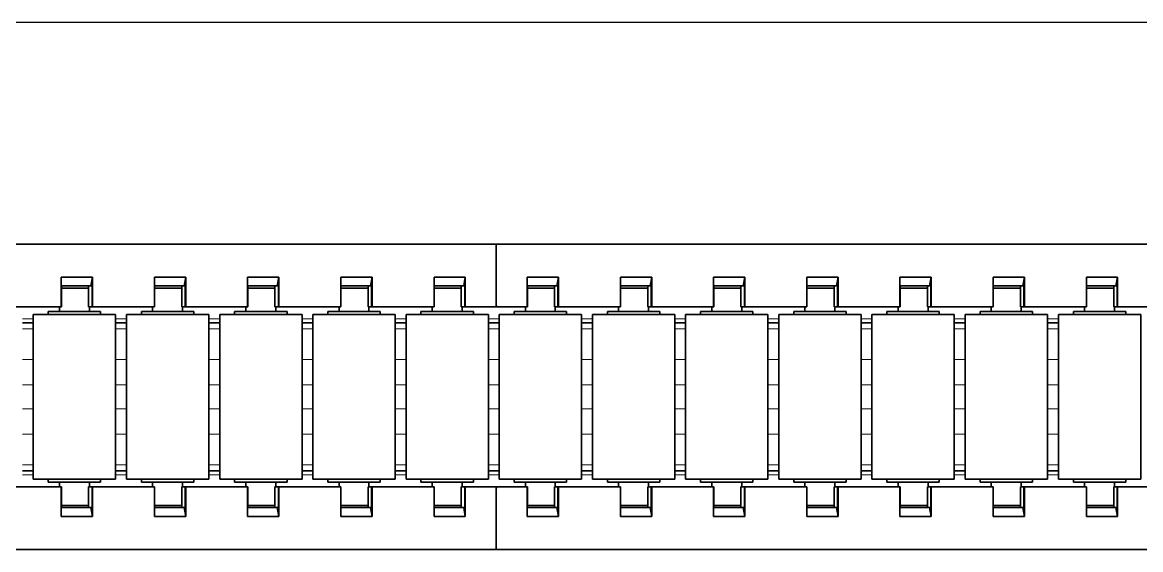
# Model space of a CAD drawing. Header units: inches. Extents: x 185496 to 352137, y 107182 to 179410.
# Drawn here: x 244965.6 to 245115, y 155304.6 to 155375 of the extents above; entities that cross this region are included whole.
import ezdxf

# ---------------------------------------------------------------- set-up
doc = ezdxf.new("R2010")
doc.units = ezdxf.units.IN
doc.header["$MEASUREMENT"] = 0

# ---------------------------------------------------------------- blocks, each defined once
blk = doc.blocks.new('liaojia')
at = {"color": 7, "lineweight": 35, "ltscale": 0.249049}
for p, q in [((799665.87, -279944.32), (799665.87, -280043.94)), ((799706.67, -280043.94), (799706.67, -279944.32)), ((799665.87, -280043.94), (799665.87, -280143.56)), ((799706.67, -280143.56), (799706.67, -280043.94))]:
    blk.add_line(p, q, dxfattribs=at)
at = {"color": 7, "lineweight": 35, "ltscale": 0.020671}
for p, q in [((799674.27, -279952.64), (799674.27, -279960.91)), ((799698.27, -279960.91), (799698.27, -279952.64)), ((799674.27, -279965.09), (799674.27, -279973.36)), ((799698.27, -279973.36), (799698.27, -279965.09)), ((799674.27, -279977.55), (799674.27, -279985.81)), ((799698.27, -279985.81), (799698.27, -279977.55)), ((799674.27, -279990), (799674.27, -279998.27)), ((799698.27, -279998.27), (799698.27, -279990)), ((799674.27, -280002.45), (799674.27, -280010.72)), ((799698.27, -280010.72), (799698.27, -280002.45)), ((799674.27, -280014.9), (799674.27, -280023.17)), ((799698.27, -280023.17), (799698.27, -280014.9)), ((799674.27, -280027.36), (799674.27, -280035.62)), ((799698.27, -280035.62), (799698.27, -280027.36)), ((799674.27, -280052.26), (799674.27, -280060.53)), ((799698.27, -280060.53), (799698.27, -280052.26)), ((799674.27, -280064.71), (799674.27, -280072.98)), ((799698.27, -280072.98), (799698.27, -280064.71)), ((799674.27, -280077.17), (799674.27, -280085.43)), ((799698.27, -280085.43), (799698.27, -280077.17)), ((799674.27, -280089.62), (799674.27, -280097.89)), ((799698.27, -280097.89), (799698.27, -280089.62)), ((799674.27, -280102.07), (799674.27, -280110.34)), ((799698.27, -280110.34), (799698.27, -280102.07))]:
    blk.add_line(p, q, dxfattribs=at)
at = {"color": 7, "lineweight": 35, "ltscale": 0.012551}
for p, q in [((799675.27, -279962.85), (799675.27, -279957.83)), ((799697.27, -279957.83), (799697.27, -279962.85)), ((799675.27, -279987.76), (799675.27, -279982.74)), ((799697.27, -279982.74), (799697.27, -279987.76)), ((799675.27, -280025.12), (799675.27, -280020.1)), ((799697.27, -280020.1), (799697.27, -280025.12)), ((799675.27, -280050.02), (799675.27, -280045)), ((799697.27, -280045), (799697.27, -280050.02)), ((799675.27, -280074.93), (799675.27, -280069.9)), ((799697.27, -280069.9), (799697.27, -280074.93)), ((799675.27, -280099.83), (799675.27, -280094.81)), ((799697.27, -280094.81), (799697.27, -280099.83))]:
    blk.add_line(p, q, dxfattribs=at)
at = {"color": 7, "lineweight": 35, "ltscale": 0.055}
for p, q in [((799675.27, -279957.83), (799697.27, -279957.83)), ((799675.27, -279968.83), (799697.27, -279968.83)), ((799675.27, -279970.29), (799697.27, -279970.29)), ((799675.27, -279981.29), (799697.27, -279981.29)), ((799675.27, -279982.74), (799697.27, -279982.74)), ((799675.27, -279993.74), (799697.27, -279993.74)), ((799675.27, -279995.19), (799697.27, -279995.19)), ((799675.27, -280006.19), (799697.27, -280006.19)), ((799675.27, -280007.64), (799697.27, -280007.64)), ((799675.27, -280018.64), (799697.27, -280018.64)), ((799675.27, -280020.1), (799697.27, -280020.1)), ((799675.27, -280031.1), (799697.27, -280031.1)), ((799675.27, -280032.55), (799697.27, -280032.55)), ((799675.27, -280043.55), (799697.27, -280043.55)), ((799675.27, -280045), (799697.27, -280045)), ((799675.27, -280056), (799697.27, -280056)), ((799675.27, -280057.45), (799697.27, -280057.45)), ((799675.27, -280068.45), (799697.27, -280068.45)), ((799675.27, -280069.9), (799697.27, -280069.9)), ((799675.27, -280080.9), (799697.27, -280080.9)), ((799675.27, -280082.36), (799697.27, -280082.36)), ((799675.27, -280093.36), (799697.27, -280093.36)), ((799675.27, -280094.81), (799697.27, -280094.81)), ((799675.27, -280105.81), (799697.27, -280105.81))]:
    blk.add_line(p, q, dxfattribs=at)
at = {"color": 7, "lineweight": 35, "ltscale": 0.007987}
for p, q in [((799674.87, -279963.03), (799674.87, -279959.83)), ((799697.67, -279963.03), (799697.67, -279959.83)), ((799674.87, -279987.93), (799674.87, -279984.74)), ((799697.67, -279987.93), (799697.67, -279984.74)), ((799674.87, -280000.39), (799674.87, -279997.19)), ((799697.67, -280000.39), (799697.67, -279997.19)), ((799674.87, -280012.84), (799674.87, -280009.64)), ((799697.67, -280012.84), (799697.67, -280009.64)), ((799674.87, -280025.29), (799674.87, -280022.1)), ((799697.67, -280025.29), (799697.67, -280022.1)), ((799674.87, -280037.74), (799674.87, -280034.55)), ((799697.67, -280037.74), (799697.67, -280034.55)), ((799674.87, -280050.19), (799674.87, -280047)), ((799697.67, -280050.19), (799697.67, -280047)), ((799674.87, -280062.65), (799674.87, -280059.45)), ((799697.67, -280062.65), (799697.67, -280059.45)), ((799674.87, -280075.1), (799674.87, -280071.9)), ((799697.67, -280075.1), (799697.67, -280071.9)), ((799674.87, -280087.55), (799674.87, -280084.36)), ((799697.67, -280087.55), (799697.67, -280084.36)), ((799674.87, -280100), (799674.87, -280096.81)), ((799697.67, -280100), (799697.67, -280096.81))]:
    blk.add_line(p, q, dxfattribs=at)
at = {"color": 7, "lineweight": 35, "ltscale": 0.000999832}
for p, q in [((799674.87, -279959.83), (799675.27, -279959.83)), ((799674.87, -279966.83), (799675.27, -279966.83)), ((799674.87, -279972.29), (799675.27, -279972.29)), ((799674.87, -279979.29), (799675.27, -279979.29)), ((799674.87, -279984.74), (799675.27, -279984.74)), ((799674.87, -279991.74), (799675.27, -279991.74)), ((799674.87, -279997.19), (799675.27, -279997.19)), ((799674.87, -280004.19), (799675.27, -280004.19)), ((799674.87, -280009.64), (799675.27, -280009.64)), ((799674.87, -280016.64), (799675.27, -280016.64)), ((799674.87, -280022.1), (799675.27, -280022.1)), ((799674.87, -280029.1), (799675.27, -280029.1)), ((799674.87, -280034.55), (799675.27, -280034.55)), ((799674.87, -280041.55), (799675.27, -280041.55)), ((799674.87, -280047), (799675.27, -280047)), ((799674.87, -280054), (799675.27, -280054)), ((799674.87, -280059.45), (799675.27, -280059.45)), ((799674.87, -280066.45), (799675.27, -280066.45)), ((799674.87, -280071.9), (799675.27, -280071.9)), ((799674.87, -280078.9), (799675.27, -280078.9)), ((799674.87, -280084.36), (799675.27, -280084.36)), ((799674.87, -280091.36), (799675.27, -280091.36)), ((799674.87, -280096.81), (799675.27, -280096.81)), ((799674.87, -280103.81), (799675.27, -280103.81))]:
    blk.add_line(p, q, dxfattribs=at)
at = {"color": 7, "lineweight": 35, "ltscale": 0.001}
for p, q in [((799697.27, -279959.83), (799697.67, -279959.83)), ((799697.27, -279966.83), (799697.67, -279966.83)), ((799697.27, -279972.29), (799697.67, -279972.29)), ((799697.27, -279979.29), (799697.67, -279979.29)), ((799697.27, -279984.74), (799697.67, -279984.74)), ((799697.27, -279991.74), (799697.67, -279991.74)), ((799697.27, -279997.19), (799697.67, -279997.19)), ((799697.27, -280004.19), (799697.67, -280004.19)), ((799697.27, -280009.64), (799697.67, -280009.64)), ((799697.27, -280016.64), (799697.67, -280016.64)), ((799697.27, -280022.1), (799697.67, -280022.1)), ((799697.27, -280029.1), (799697.67, -280029.1)), ((799697.27, -280034.55), (799697.67, -280034.55)), ((799697.27, -280041.55), (799697.67, -280041.55)), ((799697.27, -280047), (799697.67, -280047)), ((799697.27, -280054), (799697.67, -280054)), ((799697.27, -280059.45), (799697.67, -280059.45)), ((799697.27, -280066.45), (799697.67, -280066.45)), ((799697.27, -280071.9), (799697.67, -280071.9)), ((799697.27, -280078.9), (799697.67, -280078.9)), ((799697.27, -280084.36), (799697.67, -280084.36)), ((799697.27, -280091.36), (799697.67, -280091.36)), ((799697.27, -280096.81), (799697.67, -280096.81)), ((799697.27, -280103.81), (799697.67, -280103.81))]:
    blk.add_line(p, q, dxfattribs=at)
at = {"color": 7, "lineweight": 35, "ltscale": 0.002965}
for p, q in [((799670.31, -279960.91), (799671.47, -279961.13)), ((799701.07, -279961.13), (799702.24, -279960.91)), ((799670.31, -279973.36), (799671.47, -279973.58)), ((799701.07, -279973.58), (799702.24, -279973.36)), ((799670.31, -279985.81), (799671.47, -279986.03)), ((799701.07, -279986.03), (799702.24, -279985.81)), ((799670.31, -279998.27), (799671.47, -279998.48)), ((799701.07, -279998.48), (799702.24, -279998.27)), ((799670.31, -280010.72), (799671.47, -280010.94)), ((799701.07, -280010.94), (799702.24, -280010.72)), ((799670.31, -280023.17), (799671.47, -280023.39)), ((799701.07, -280023.39), (799702.24, -280023.17)), ((799670.31, -280035.62), (799671.47, -280035.84)), ((799701.07, -280035.84), (799702.24, -280035.62)), ((799670.31, -280048.08), (799671.47, -280048.29)), ((799701.07, -280048.29), (799702.24, -280048.08)), ((799670.31, -280060.53), (799671.47, -280060.75)), ((799701.07, -280060.75), (799702.24, -280060.53)), ((799670.31, -280072.98), (799671.47, -280073.2)), ((799701.07, -280073.2), (799702.24, -280072.98)), ((799670.31, -280085.43), (799671.47, -280085.65)), ((799701.07, -280085.65), (799702.24, -280085.43)), ((799670.31, -280097.89), (799671.47, -280098.1)), ((799701.07, -280098.1), (799702.24, -280097.89))]:
    blk.add_line(p, q, dxfattribs=at)
at = {"color": 7, "lineweight": 35, "ltscale": 0.009914}
for p, q in [((799670.31, -279960.91), (799674.27, -279960.91)), ((799698.27, -279960.91), (799702.24, -279960.91)), ((799674.27, -279965.09), (799670.31, -279965.09)), ((799702.24, -279965.09), (799698.27, -279965.09)), ((799670.31, -279973.36), (799674.27, -279973.36)), ((799698.27, -279973.36), (799702.24, -279973.36)), ((799674.27, -279977.55), (799670.31, -279977.55)), ((799702.24, -279977.55), (799698.27, -279977.55)), ((799670.31, -279985.81), (799674.27, -279985.81)), ((799698.27, -279985.81), (799702.24, -279985.81)), ((799674.27, -279990), (799670.31, -279990)), ((799702.24, -279990), (799698.27, -279990)), ((799670.31, -279998.27), (799674.27, -279998.27)), ((799698.27, -279998.27), (799702.24, -279998.27)), ((799674.27, -280002.45), (799670.31, -280002.45)), ((799702.24, -280002.45), (799698.27, -280002.45)), ((799670.31, -280010.72), (799674.27, -280010.72)), ((799698.27, -280010.72), (799702.24, -280010.72)), ((799674.27, -280014.9), (799670.31, -280014.9)), ((799702.24, -280014.9), (799698.27, -280014.9)), ((799670.31, -280023.17), (799674.27, -280023.17)), ((799698.27, -280023.17), (799702.24, -280023.17)), ((799674.27, -280027.36), (799670.31, -280027.36)), ((799702.24, -280027.36), (799698.27, -280027.36)), ((799670.31, -280035.62), (799674.27, -280035.62)), ((799698.27, -280035.62), (799702.24, -280035.62)), ((799674.27, -280039.81), (799670.31, -280039.81)), ((799702.24, -280039.81), (799698.27, -280039.81)), ((799670.31, -280048.08), (799674.27, -280048.08)), ((799698.27, -280048.08), (799702.24, -280048.08)), ((799674.27, -280052.26), (799670.31, -280052.26)), ((799702.24, -280052.26), (799698.27, -280052.26)), ((799670.31, -280060.53), (799674.27, -280060.53)), ((799698.27, -280060.53), (799702.24, -280060.53)), ((799674.27, -280064.71), (799670.31, -280064.71)), ((799702.24, -280064.71), (799698.27, -280064.71)), ((799670.31, -280072.98), (799674.27, -280072.98)), ((799698.27, -280072.98), (799702.24, -280072.98)), ((799674.27, -280077.17), (799670.31, -280077.17)), ((799702.24, -280077.17), (799698.27, -280077.17)), ((799670.31, -280085.43), (799674.27, -280085.43)), ((799698.27, -280085.43), (799702.24, -280085.43)), ((799674.27, -280089.62), (799670.31, -280089.62)), ((799702.24, -280089.62), (799698.27, -280089.62)), ((799670.31, -280097.89), (799674.27, -280097.89)), ((799698.27, -280097.89), (799702.24, -280097.89)), ((799674.27, -280102.07), (799670.31, -280102.07)), ((799702.24, -280102.07), (799698.27, -280102.07))]:
    blk.add_line(p, q, dxfattribs=at)
at = {"color": 7, "lineweight": 35, "ltscale": 0.01046}
for p, q in [((799670.31, -279965.09), (799670.31, -279960.91)), ((799702.24, -279960.91), (799702.24, -279965.09)), ((799670.31, -279977.55), (799670.31, -279973.36)), ((799702.24, -279973.36), (799702.24, -279977.55)), ((799670.31, -279990), (799670.31, -279985.81)), ((799702.24, -279985.81), (799702.24, -279990)), ((799670.31, -280002.45), (799670.31, -279998.27)), ((799702.24, -279998.27), (799702.24, -280002.45)), ((799670.31, -280014.9), (799670.31, -280010.72)), ((799702.24, -280010.72), (799702.24, -280014.9)), ((799670.31, -280027.36), (799670.31, -280023.17)), ((799702.24, -280023.17), (799702.24, -280027.36)), ((799670.31, -280039.81), (799670.31, -280035.62)), ((799702.24, -280035.62), (799702.24, -280039.81)), ((799670.31, -280052.26), (799670.31, -280048.08)), ((799702.24, -280048.08), (799702.24, -280052.26)), ((799670.31, -280064.71), (799670.31, -280060.53)), ((799702.24, -280060.53), (799702.24, -280064.71)), ((799670.31, -280077.17), (799670.31, -280072.98)), ((799702.24, -280072.98), (799702.24, -280077.17)), ((799670.31, -280089.62), (799670.31, -280085.43)), ((799702.24, -280085.43), (799702.24, -280089.62)), ((799670.31, -280102.07), (799670.31, -280097.89)), ((799702.24, -280097.89), (799702.24, -280102.07))]:
    blk.add_line(p, q, dxfattribs=at)
at = {"color": 7, "lineweight": 35, "ltscale": 0.007}
for p, q in [((799671.47, -279960.98), (799674.27, -279960.98)), ((799671.47, -279961.44), (799674.27, -279961.44)), ((799698.27, -279960.98), (799701.07, -279960.98)), ((799701.07, -279961.44), (799698.27, -279961.44)), ((799671.47, -279965.08), (799674.27, -279965.08)), ((799701.07, -279965.08), (799698.27, -279965.08)), ((799671.47, -279973.44), (799674.27, -279973.44)), ((799698.27, -279973.44), (799701.07, -279973.44)), ((799671.47, -279973.89), (799674.27, -279973.89)), ((799701.07, -279973.89), (799698.27, -279973.89)), ((799671.47, -279977.53), (799674.27, -279977.53)), ((799701.07, -279977.53), (799698.27, -279977.53)), ((799671.47, -279985.89), (799674.27, -279985.89)), ((799671.47, -279986.34), (799674.27, -279986.34)), ((799698.27, -279985.89), (799701.07, -279985.89)), ((799701.07, -279986.34), (799698.27, -279986.34)), ((799671.47, -279989.98), (799674.27, -279989.98)), ((799701.07, -279989.98), (799698.27, -279989.98)), ((799671.47, -279998.34), (799674.27, -279998.34)), ((799671.47, -279998.8), (799674.27, -279998.8)), ((799698.27, -279998.34), (799701.07, -279998.34)), ((799701.07, -279998.8), (799698.27, -279998.8)), ((799671.47, -280002.43), (799674.27, -280002.43)), ((799701.07, -280002.43), (799698.27, -280002.43)), ((799671.47, -280010.79), (799674.27, -280010.79)), ((799698.27, -280010.79), (799701.07, -280010.79)), ((799671.47, -280011.25), (799674.27, -280011.25)), ((799701.07, -280011.25), (799698.27, -280011.25)), ((799671.47, -280014.89), (799674.27, -280014.89)), ((799701.07, -280014.89), (799698.27, -280014.89)), ((799671.47, -280023.25), (799674.27, -280023.25)), ((799671.47, -280023.7), (799674.27, -280023.7)), ((799698.27, -280023.25), (799701.07, -280023.25)), ((799701.07, -280023.7), (799698.27, -280023.7)), ((799671.47, -280027.34), (799674.27, -280027.34)), ((799701.07, -280027.34), (799698.27, -280027.34)), ((799671.47, -280035.7), (799674.27, -280035.7)), ((799671.47, -280036.15), (799674.27, -280036.15)), ((799698.27, -280035.7), (799701.07, -280035.7)), ((799701.07, -280036.15), (799698.27, -280036.15)), ((799671.47, -280039.79), (799674.27, -280039.79)), ((799698.27, -280039.79), (799701.07, -280039.79)), ((799671.47, -280048.15), (799674.27, -280048.15)), ((799698.27, -280048.15), (799701.07, -280048.15)), ((799674.27, -280048.61), (799671.47, -280048.61)), ((799701.07, -280048.61), (799698.27, -280048.61)), ((799671.47, -280052.24), (799674.27, -280052.24)), ((799701.07, -280052.24), (799698.27, -280052.24)), ((799671.47, -280060.6), (799674.27, -280060.6)), ((799671.47, -280061.06), (799674.27, -280061.06)), ((799698.27, -280060.6), (799701.07, -280060.6)), ((799701.07, -280061.06), (799698.27, -280061.06)), ((799671.47, -280064.7), (799674.27, -280064.7)), ((799701.07, -280064.7), (799698.27, -280064.7)), ((799671.47, -280073.06), (799674.27, -280073.06)), ((799671.47, -280073.51), (799674.27, -280073.51)), ((799698.27, -280073.06), (799701.07, -280073.06)), ((799701.07, -280073.51), (799698.27, -280073.51)), ((799671.47, -280077.15), (799674.27, -280077.15)), ((799701.07, -280077.15), (799698.27, -280077.15)), ((799671.47, -280085.51), (799674.27, -280085.51)), ((799698.27, -280085.51), (799701.07, -280085.51)), ((799671.47, -280085.96), (799674.27, -280085.96)), ((799701.07, -280085.96), (799698.27, -280085.96)), ((799671.47, -280089.6), (799674.27, -280089.6)), ((799701.07, -280089.6), (799698.27, -280089.6)), ((799671.47, -280097.96), (799674.27, -280097.96)), ((799671.47, -280098.42), (799674.27, -280098.42)), ((799698.27, -280097.96), (799701.07, -280097.96)), ((799701.07, -280098.42), (799698.27, -280098.42)), ((799671.47, -280102.05), (799674.27, -280102.05)), ((799701.07, -280102.05), (799698.27, -280102.05))]:
    blk.add_line(p, q, dxfattribs=at)
at = {"color": 7, "lineweight": 35, "ltscale": 0.000893974}
for p, q in [((799671.47, -279961.34), (799671.47, -279960.98)), ((799701.07, -279960.98), (799701.07, -279961.34)), ((799671.47, -279973.79), (799671.47, -279973.44)), ((799701.07, -279973.44), (799701.07, -279973.79)), ((799671.47, -279998.7), (799671.47, -279998.34)), ((799701.07, -279998.34), (799701.07, -279998.7)), ((799671.47, -280011.15), (799671.47, -280010.79)), ((799701.07, -280010.79), (799701.07, -280011.15)), ((799671.47, -280023.6), (799671.47, -280023.25)), ((799701.07, -280023.25), (799701.07, -280023.6)), ((799671.47, -280036.06), (799671.47, -280035.7)), ((799701.07, -280035.7), (799701.07, -280036.06)), ((799671.47, -280060.96), (799671.47, -280060.6)), ((799701.07, -280060.6), (799701.07, -280060.96)), ((799671.47, -280073.41), (799671.47, -280073.06)), ((799701.07, -280073.06), (799701.07, -280073.41)), ((799671.47, -280085.87), (799671.47, -280085.51)), ((799701.07, -280085.51), (799701.07, -280085.87)), ((799671.47, -280098.32), (799671.47, -280097.96)), ((799701.07, -280097.96), (799701.07, -280098.32))]:
    blk.add_line(p, q, dxfattribs=at)
at = {"color": 7, "lineweight": 35, "ltscale": 0.000356865}
for p, q in [((799671.47, -279961.13), (799671.47, -279960.98)), ((799671.47, -279973.58), (799671.47, -279973.44)), ((799671.47, -279986.03), (799671.47, -279985.89)), ((799671.47, -279998.48), (799671.47, -279998.34)), ((799671.47, -280010.94), (799671.47, -280010.79)), ((799671.47, -280035.84), (799671.47, -280035.7)), ((799671.47, -280048.29), (799671.47, -280048.15)), ((799671.47, -280060.75), (799671.47, -280060.6)), ((799671.47, -280073.2), (799671.47, -280073.06)), ((799671.47, -280085.65), (799671.47, -280085.51)), ((799671.47, -280098.1), (799671.47, -280097.96))]:
    blk.add_line(p, q, dxfattribs=at)
at = {"color": 7, "lineweight": 35, "ltscale": 0.000537109}
for p, q in [((799671.47, -279961.13), (799671.47, -279961.34)), ((799671.47, -279973.58), (799671.47, -279973.79)), ((799671.47, -279998.48), (799671.47, -279998.7)), ((799671.47, -280010.94), (799671.47, -280011.15)), ((799671.47, -280035.84), (799671.47, -280036.06)), ((799671.47, -280060.75), (799671.47, -280060.96)), ((799671.47, -280073.2), (799671.47, -280073.41)), ((799671.47, -280085.65), (799671.47, -280085.87)), ((799671.47, -280098.1), (799671.47, -280098.32))]:
    blk.add_line(p, q, dxfattribs=at)
at = {"color": 7, "lineweight": 35, "ltscale": 0.009386}
for p, q in [((799671.47, -279961.34), (799671.47, -279965.1)), ((799701.07, -279965.1), (799701.07, -279961.34)), ((799671.47, -279973.79), (799671.47, -279977.55)), ((799701.07, -279977.55), (799701.07, -279973.79)), ((799671.47, -279986.25), (799671.47, -279990)), ((799701.07, -279990), (799701.07, -279986.25)), ((799671.47, -279998.7), (799671.47, -280002.45)), ((799701.07, -280002.45), (799701.07, -279998.7)), ((799671.47, -280011.15), (799671.47, -280014.91)), ((799701.07, -280014.91), (799701.07, -280011.15)), ((799671.47, -280023.6), (799671.47, -280027.36)), ((799701.07, -280027.36), (799701.07, -280023.6)), ((799671.47, -280036.06), (799671.47, -280039.81)), ((799701.07, -280039.81), (799701.07, -280036.06)), ((799671.47, -280048.51), (799671.47, -280052.26)), ((799701.07, -280052.26), (799701.07, -280048.51)), ((799671.47, -280060.96), (799671.47, -280064.72)), ((799701.07, -280064.72), (799701.07, -280060.96)), ((799671.47, -280073.41), (799671.47, -280077.17)), ((799701.07, -280077.17), (799701.07, -280073.41)), ((799671.47, -280085.87), (799671.47, -280089.62)), ((799701.07, -280089.62), (799701.07, -280085.87)), ((799671.47, -280098.32), (799671.47, -280102.07)), ((799701.07, -280102.07), (799701.07, -280098.32))]:
    blk.add_line(p, q, dxfattribs=at)
at = {"color": 7, "lineweight": 35, "ltscale": 0.005168}
for p, q in [((799671.77, -279963.51), (799671.77, -279961.44)), ((799671.77, -279975.96), (799671.77, -279973.89)), ((799671.77, -279988.41), (799671.77, -279986.34)), ((799671.77, -280000.86), (799671.77, -279998.8)), ((799671.77, -280013.32), (799671.77, -280011.25)), ((799671.77, -280025.77), (799671.77, -280023.7)), ((799671.77, -280038.22), (799671.77, -280036.15)), ((799671.77, -280050.67), (799671.77, -280048.61)), ((799671.77, -280063.13), (799671.77, -280061.06)), ((799671.77, -280075.58), (799671.77, -280073.51)), ((799671.77, -280088.03), (799671.77, -280085.96)), ((799671.77, -280100.48), (799671.77, -280098.42))]:
    blk.add_line(p, q, dxfattribs=at)
at = {"color": 7, "lineweight": 35, "ltscale": 0.004297}
for p, q in [((799671.77, -279963.16), (799671.77, -279961.44)), ((799700.77, -279961.44), (799700.77, -279963.16)), ((799671.77, -279975.61), (799671.77, -279973.89)), ((799700.77, -279973.89), (799700.77, -279975.61)), ((799671.77, -279988.06), (799671.77, -279986.34)), ((799700.77, -279986.34), (799700.77, -279988.06)), ((799671.77, -280000.52), (799671.77, -279998.8)), ((799700.77, -279998.8), (799700.77, -280000.52)), ((799671.77, -280012.97), (799671.77, -280011.25)), ((799700.77, -280011.25), (799700.77, -280012.97)), ((799671.77, -280025.42), (799671.77, -280023.7)), ((799700.77, -280023.7), (799700.77, -280025.42)), ((799671.77, -280037.87), (799671.77, -280036.15)), ((799700.77, -280036.15), (799700.77, -280037.87)), ((799671.77, -280050.33), (799671.77, -280048.61)), ((799700.77, -280048.61), (799700.77, -280050.33)), ((799671.77, -280062.78), (799671.77, -280061.06)), ((799700.77, -280061.06), (799700.77, -280062.78)), ((799671.77, -280075.23), (799671.77, -280073.51)), ((799700.77, -280073.51), (799700.77, -280075.23)), ((799671.77, -280087.68), (799671.77, -280085.96)), ((799700.77, -280085.96), (799700.77, -280087.68)), ((799671.77, -280100.14), (799671.77, -280098.42)), ((799700.77, -280098.42), (799700.77, -280100.14))]:
    blk.add_line(p, q, dxfattribs=at)
at = {"color": 7, "lineweight": 35, "ltscale": 0.000187874}
for p, q in [((799674.27, -279960.98), (799674.27, -279960.91)), ((799698.27, -279960.98), (799698.27, -279960.91)), ((799674.27, -279973.44), (799674.27, -279973.36)), ((799698.27, -279973.44), (799698.27, -279973.36)), ((799674.27, -279985.89), (799674.27, -279985.81)), ((799698.27, -279985.89), (799698.27, -279985.81)), ((799674.27, -280010.79), (799674.27, -280010.72)), ((799698.27, -280010.79), (799698.27, -280010.72)), ((799674.27, -280035.7), (799674.27, -280035.62)), ((799698.27, -280035.7), (799698.27, -280035.62)), ((799674.27, -280048.15), (799674.27, -280048.08)), ((799698.27, -280048.15), (799698.27, -280048.08)), ((799674.27, -280060.6), (799674.27, -280060.53)), ((799698.27, -280060.6), (799698.27, -280060.53)), ((799674.27, -280073.06), (799674.27, -280072.98)), ((799698.27, -280073.06), (799698.27, -280072.98)), ((799674.27, -280085.51), (799674.27, -280085.43)), ((799698.27, -280085.51), (799698.27, -280085.43)), ((799674.27, -280097.96), (799674.27, -280097.89)), ((799698.27, -280097.96), (799698.27, -280097.89))]:
    blk.add_line(p, q, dxfattribs=at)
at = {"color": 7, "lineweight": 35, "ltscale": 0.001138}
for p, q in [((799674.27, -279960.98), (799674.27, -279961.44)), ((799698.27, -279961.44), (799698.27, -279960.98)), ((799674.27, -279973.44), (799674.27, -279973.89)), ((799698.27, -279973.89), (799698.27, -279973.44)), ((799674.27, -279985.89), (799674.27, -279986.34)), ((799698.27, -279986.34), (799698.27, -279985.89)), ((799674.27, -279998.34), (799674.27, -279998.8)), ((799698.27, -279998.8), (799698.27, -279998.34)), ((799674.27, -280010.79), (799674.27, -280011.25)), ((799698.27, -280011.25), (799698.27, -280010.79)), ((799674.27, -280023.25), (799674.27, -280023.7)), ((799698.27, -280023.7), (799698.27, -280023.25)), ((799674.27, -280035.7), (799674.27, -280036.15)), ((799698.27, -280036.15), (799698.27, -280035.7)), ((799674.27, -280048.15), (799674.27, -280048.61)), ((799698.27, -280048.61), (799698.27, -280048.15)), ((799674.27, -280060.6), (799674.27, -280061.06)), ((799698.27, -280061.06), (799698.27, -280060.6)), ((799674.27, -280073.06), (799674.27, -280073.51)), ((799698.27, -280073.51), (799698.27, -280073.06)), ((799674.27, -280085.51), (799674.27, -280085.96)), ((799698.27, -280085.96), (799698.27, -280085.51)), ((799674.27, -280097.96), (799674.27, -280098.42)), ((799698.27, -280098.42), (799698.27, -280097.96))]:
    blk.add_line(p, q, dxfattribs=at)
at = {"color": 7, "lineweight": 35, "ltscale": 0.0015}
for p, q in [((799674.27, -279961.33), (799674.87, -279961.33)), ((799697.67, -279961.33), (799698.27, -279961.33)), ((799674.27, -279965.33), (799674.87, -279965.33)), ((799697.67, -279965.33), (799698.27, -279965.33)), ((799674.27, -279973.79), (799674.87, -279973.79)), ((799697.67, -279973.79), (799698.27, -279973.79)), ((799674.27, -279977.79), (799674.87, -279977.79)), ((799697.67, -279977.79), (799698.27, -279977.79)), ((799674.27, -279986.24), (799674.87, -279986.24)), ((799697.67, -279986.24), (799698.27, -279986.24)), ((799674.27, -279990.24), (799674.87, -279990.24)), ((799697.67, -279990.24), (799698.27, -279990.24)), ((799674.27, -279998.69), (799674.87, -279998.69)), ((799697.67, -279998.69), (799698.27, -279998.69)), ((799674.27, -280002.69), (799674.87, -280002.69)), ((799697.67, -280002.69), (799698.27, -280002.69)), ((799674.27, -280011.14), (799674.87, -280011.14)), ((799697.67, -280011.14), (799698.27, -280011.14)), ((799674.27, -280015.14), (799674.87, -280015.14)), ((799697.67, -280015.14), (799698.27, -280015.14)), ((799674.27, -280023.6), (799674.87, -280023.6)), ((799697.67, -280023.6), (799698.27, -280023.6)), ((799674.27, -280027.6), (799674.87, -280027.6)), ((799697.67, -280027.6), (799698.27, -280027.6)), ((799674.27, -280036.05), (799674.87, -280036.05)), ((799697.67, -280036.05), (799698.27, -280036.05)), ((799674.27, -280040.05), (799674.87, -280040.05)), ((799697.67, -280040.05), (799698.27, -280040.05)), ((799674.27, -280048.5), (799674.87, -280048.5)), ((799697.67, -280048.5), (799698.27, -280048.5)), ((799674.27, -280052.5), (799674.87, -280052.5)), ((799697.67, -280052.5), (799698.27, -280052.5)), ((799674.27, -280060.95), (799674.87, -280060.95)), ((799697.67, -280060.95), (799698.27, -280060.95)), ((799674.27, -280064.95), (799674.87, -280064.95)), ((799697.67, -280064.95), (799698.27, -280064.95)), ((799674.27, -280073.4), (799674.87, -280073.4)), ((799697.67, -280073.4), (799698.27, -280073.4)), ((799674.27, -280077.4), (799674.87, -280077.4)), ((799697.67, -280077.4), (799698.27, -280077.4)), ((799674.27, -280085.86), (799674.87, -280085.86)), ((799697.67, -280085.86), (799698.27, -280085.86)), ((799674.27, -280089.86), (799674.87, -280089.86)), ((799697.67, -280089.86), (799698.27, -280089.86)), ((799674.27, -280098.31), (799674.87, -280098.31)), ((799697.67, -280098.31), (799698.27, -280098.31)), ((799674.27, -280102.31), (799674.87, -280102.31)), ((799697.67, -280102.31), (799698.27, -280102.31))]:
    blk.add_line(p, q, dxfattribs=at)
at = {"color": 7, "lineweight": 35, "ltscale": 0.000243568}
for p, q in [((799701.07, -279961.44), (799701.07, -279961.34)), ((799701.07, -279998.8), (799701.07, -279998.7)), ((799701.07, -280011.25), (799701.07, -280011.15)), ((799701.07, -280036.15), (799701.07, -280036.06)), ((799701.07, -280061.06), (799701.07, -280060.96)), ((799701.07, -280073.51), (799701.07, -280073.41)), ((799701.07, -280098.42), (799701.07, -280098.32))]:
    blk.add_line(p, q, dxfattribs=at)
at = {"color": 7, "lineweight": 13, "ltscale": 0.009093}
for p, q in [((799701.07, -279965.08), (799701.07, -279961.44)), ((799701.07, -279977.53), (799701.07, -279973.89)), ((799701.07, -279989.98), (799701.07, -279986.34)), ((799701.07, -280002.43), (799701.07, -279998.8)), ((799701.07, -280014.89), (799701.07, -280011.25)), ((799701.07, -280027.34), (799701.07, -280023.7)), ((799701.07, -280039.79), (799701.07, -280036.15)), ((799701.07, -280052.24), (799701.07, -280048.61)), ((799701.07, -280064.7), (799701.07, -280061.06)), ((799701.07, -280077.15), (799701.07, -280073.51)), ((799701.07, -280089.6), (799701.07, -280085.96)), ((799701.07, -280102.05), (799701.07, -280098.42))]:
    blk.add_line(p, q, dxfattribs=at)
at = {"color": 7, "lineweight": 35, "ltscale": 0.004796}
for p, q in [((799671.77, -279965.08), (799671.77, -279963.16)), ((799700.77, -279963.16), (799700.77, -279965.08)), ((799671.77, -279977.53), (799671.77, -279975.61)), ((799700.77, -279975.61), (799700.77, -279977.53)), ((799671.77, -279989.98), (799671.77, -279988.06)), ((799700.77, -279988.06), (799700.77, -279989.98)), ((799671.77, -280002.43), (799671.77, -280000.52)), ((799700.77, -280000.52), (799700.77, -280002.43)), ((799671.77, -280014.89), (799671.77, -280012.97)), ((799700.77, -280012.97), (799700.77, -280014.89)), ((799671.77, -280027.34), (799671.77, -280025.42)), ((799700.77, -280025.42), (799700.77, -280027.34)), ((799671.77, -280039.79), (799671.77, -280037.87)), ((799700.77, -280037.87), (799700.77, -280039.79)), ((799671.77, -280052.24), (799671.77, -280050.33)), ((799700.77, -280050.33), (799700.77, -280052.24)), ((799671.77, -280064.7), (799671.77, -280062.78)), ((799700.77, -280062.78), (799700.77, -280064.7)), ((799671.77, -280077.15), (799671.77, -280075.23)), ((799700.77, -280075.23), (799700.77, -280077.15)), ((799671.77, -280089.6), (799671.77, -280087.68)), ((799700.77, -280087.68), (799700.77, -280089.6)), ((799671.77, -280102.05), (799671.77, -280100.14)), ((799700.77, -280100.14), (799700.77, -280102.05))]:
    blk.add_line(p, q, dxfattribs=at)
at = {"color": 7, "lineweight": 35, "ltscale": 0.009513}
for p, q in [((799674.87, -279963.03), (799674.87, -279966.83)), ((799697.67, -279966.83), (799697.67, -279963.03)), ((799674.87, -279975.48), (799674.87, -279979.29)), ((799697.67, -279979.29), (799697.67, -279975.48)), ((799674.87, -279987.93), (799674.87, -279991.74)), ((799697.67, -279991.74), (799697.67, -279987.93)), ((799674.87, -280000.39), (799674.87, -280004.19)), ((799697.67, -280004.19), (799697.67, -280000.39)), ((799674.87, -280012.84), (799674.87, -280016.64)), ((799697.67, -280016.64), (799697.67, -280012.84)), ((799674.87, -280025.29), (799674.87, -280029.1)), ((799697.67, -280029.1), (799697.67, -280025.29)), ((799674.87, -280037.74), (799674.87, -280041.55)), ((799697.67, -280041.55), (799697.67, -280037.74)), ((799674.87, -280050.19), (799674.87, -280054)), ((799697.67, -280054), (799697.67, -280050.19)), ((799674.87, -280062.65), (799674.87, -280066.45)), ((799697.67, -280066.45), (799697.67, -280062.65)), ((799674.87, -280075.1), (799674.87, -280078.9)), ((799697.67, -280078.9), (799697.67, -280075.1)), ((799674.87, -280087.55), (799674.87, -280091.36)), ((799697.67, -280091.36), (799697.67, -280087.55)), ((799674.87, -280100), (799674.87, -280103.81)), ((799697.67, -280103.81), (799697.67, -280100))]:
    blk.add_line(p, q, dxfattribs=at)
at = {"color": 7, "lineweight": 35, "ltscale": 0.014948}
for p, q in [((799675.27, -279968.83), (799675.27, -279962.85)), ((799697.27, -279962.85), (799697.27, -279968.83)), ((799675.27, -279981.29), (799675.27, -279975.31)), ((799697.27, -279975.31), (799697.27, -279981.29)), ((799675.27, -279993.74), (799675.27, -279987.76)), ((799697.27, -279987.76), (799697.27, -279993.74)), ((799675.27, -280006.19), (799675.27, -280000.21)), ((799697.27, -280000.21), (799697.27, -280006.19)), ((799675.27, -280018.64), (799675.27, -280012.66)), ((799697.27, -280012.66), (799697.27, -280018.64)), ((799675.27, -280031.1), (799675.27, -280025.12)), ((799697.27, -280025.12), (799697.27, -280031.1)), ((799675.27, -280043.55), (799675.27, -280037.57)), ((799697.27, -280037.57), (799697.27, -280043.55)), ((799675.27, -280056), (799675.27, -280050.02)), ((799697.27, -280050.02), (799697.27, -280056)), ((799675.27, -280068.45), (799675.27, -280062.47)), ((799697.27, -280062.47), (799697.27, -280068.45)), ((799675.27, -280080.9), (799675.27, -280074.93)), ((799697.27, -280074.93), (799697.27, -280080.9)), ((799675.27, -280093.36), (799675.27, -280087.38)), ((799697.27, -280087.38), (799697.27, -280093.36)), ((799675.27, -280105.81), (799675.27, -280099.83)), ((799697.27, -280099.83), (799697.27, -280105.81))]:
    blk.add_line(p, q, dxfattribs=at)
at = {"color": 7, "lineweight": 35, "ltscale": 0.003925}
for p, q in [((799671.77, -279965.08), (799671.77, -279963.51)), ((799671.77, -279977.53), (799671.77, -279975.96)), ((799671.77, -279989.98), (799671.77, -279988.41)), ((799671.77, -280002.43), (799671.77, -280000.86)), ((799671.77, -280014.89), (799671.77, -280013.32)), ((799671.77, -280027.34), (799671.77, -280025.77)), ((799671.77, -280039.79), (799671.77, -280038.22)), ((799671.77, -280052.24), (799671.77, -280050.67)), ((799671.77, -280064.7), (799671.77, -280063.13)), ((799671.77, -280077.15), (799671.77, -280075.58)), ((799671.77, -280089.6), (799671.77, -280088.03)), ((799671.77, -280102.05), (799671.77, -280100.48))]:
    blk.add_line(p, q, dxfattribs=at)
at = {"color": 7, "lineweight": 35, "ltscale": 4.11987e-05}
for p, q in [((799674.27, -279965.08), (799674.27, -279965.09)), ((799698.27, -279965.09), (799698.27, -279965.08)), ((799701.07, -279965.08), (799701.07, -279965.09))]:
    blk.add_line(p, q, dxfattribs=at)
at = {"color": 7, "lineweight": 13, "ltscale": 0.003631}
for p, q in [((799675.87, -279970.29), (799675.87, -279968.83)), ((799677.19, -279970.29), (799677.19, -279968.83)), ((799681.31, -279970.29), (799681.31, -279968.83)), ((799684.67, -279970.29), (799684.67, -279968.83)), ((799687.88, -279970.29), (799687.88, -279968.83)), ((799691.24, -279970.29), (799691.24, -279968.83)), ((799695.36, -279970.29), (799695.36, -279968.83)), ((799696.67, -279970.29), (799696.67, -279968.83)), ((799675.87, -279982.74), (799675.87, -279981.29)), ((799677.19, -279982.74), (799677.19, -279981.29)), ((799681.31, -279982.74), (799681.31, -279981.29)), ((799684.67, -279982.74), (799684.67, -279981.29)), ((799687.88, -279982.74), (799687.88, -279981.29)), ((799691.24, -279982.74), (799691.24, -279981.29)), ((799695.36, -279982.74), (799695.36, -279981.29)), ((799696.67, -279982.74), (799696.67, -279981.29)), ((799675.87, -279995.19), (799675.87, -279993.74)), ((799677.19, -279995.19), (799677.19, -279993.74)), ((799681.31, -279995.19), (799681.31, -279993.74)), ((799684.67, -279995.19), (799684.67, -279993.74)), ((799687.88, -279995.19), (799687.88, -279993.74)), ((799691.24, -279995.19), (799691.24, -279993.74)), ((799695.36, -279995.19), (799695.36, -279993.74)), ((799696.67, -279995.19), (799696.67, -279993.74)), ((799675.87, -280007.64), (799675.87, -280006.19)), ((799677.19, -280007.64), (799677.19, -280006.19)), ((799681.31, -280007.64), (799681.31, -280006.19)), ((799684.67, -280007.64), (799684.67, -280006.19)), ((799687.88, -280007.64), (799687.88, -280006.19)), ((799691.24, -280007.64), (799691.24, -280006.19)), ((799695.36, -280007.64), (799695.36, -280006.19)), ((799696.67, -280007.64), (799696.67, -280006.19)), ((799675.87, -280020.1), (799675.87, -280018.64)), ((799677.19, -280020.1), (799677.19, -280018.64)), ((799681.31, -280020.1), (799681.31, -280018.64)), ((799684.67, -280020.1), (799684.67, -280018.64)), ((799687.88, -280020.1), (799687.88, -280018.64)), ((799691.24, -280020.1), (799691.24, -280018.64)), ((799695.36, -280020.1), (799695.36, -280018.64)), ((799696.67, -280020.1), (799696.67, -280018.64)), ((799675.87, -280032.55), (799675.87, -280031.1)), ((799677.19, -280032.55), (799677.19, -280031.1)), ((799681.31, -280032.55), (799681.31, -280031.1)), ((799684.67, -280032.55), (799684.67, -280031.1)), ((799687.88, -280032.55), (799687.88, -280031.1)), ((799691.24, -280032.55), (799691.24, -280031.1)), ((799695.36, -280032.55), (799695.36, -280031.1)), ((799696.67, -280032.55), (799696.67, -280031.1)), ((799675.87, -280045), (799675.87, -280043.55)), ((799677.19, -280045), (799677.19, -280043.55)), ((799681.31, -280045), (799681.31, -280043.55)), ((799684.67, -280045), (799684.67, -280043.55)), ((799687.88, -280045), (799687.88, -280043.55)), ((799691.24, -280045), (799691.24, -280043.55)), ((799695.36, -280045), (799695.36, -280043.55)), ((799696.67, -280045), (799696.67, -280043.55)), ((799675.87, -280057.45), (799675.87, -280056)), ((799677.19, -280057.45), (799677.19, -280056)), ((799681.31, -280057.45), (799681.31, -280056)), ((799684.67, -280057.45), (799684.67, -280056)), ((799687.88, -280057.45), (799687.88, -280056)), ((799691.24, -280057.45), (799691.24, -280056)), ((799695.36, -280057.45), (799695.36, -280056)), ((799696.67, -280057.45), (799696.67, -280056)), ((799675.87, -280069.9), (799675.87, -280068.45)), ((799677.19, -280069.9), (799677.19, -280068.45)), ((799681.31, -280069.9), (799681.31, -280068.45)), ((799684.67, -280069.9), (799684.67, -280068.45)), ((799687.88, -280069.9), (799687.88, -280068.45)), ((799691.24, -280069.9), (799691.24, -280068.45)), ((799695.36, -280069.9), (799695.36, -280068.45)), ((799696.67, -280069.9), (799696.67, -280068.45)), ((799675.87, -280082.36), (799675.87, -280080.9)), ((799677.19, -280082.36), (799677.19, -280080.9)), ((799681.31, -280082.36), (799681.31, -280080.9)), ((799684.67, -280082.36), (799684.67, -280080.9)), ((799687.88, -280082.36), (799687.88, -280080.9)), ((799691.24, -280082.36), (799691.24, -280080.9)), ((799695.36, -280082.36), (799695.36, -280080.9)), ((799696.67, -280082.36), (799696.67, -280080.9)), ((799675.87, -280094.81), (799675.87, -280093.36)), ((799677.19, -280094.81), (799677.19, -280093.36)), ((799681.31, -280094.81), (799681.31, -280093.36)), ((799684.67, -280094.81), (799684.67, -280093.36)), ((799687.88, -280094.81), (799687.88, -280093.36)), ((799691.24, -280094.81), (799691.24, -280093.36)), ((799695.36, -280094.81), (799695.36, -280093.36)), ((799696.67, -280094.81), (799696.67, -280093.36)), ((799675.87, -280107.26), (799675.87, -280105.81)), ((799677.19, -280107.26), (799677.19, -280105.81)), ((799681.31, -280107.26), (799681.31, -280105.81)), ((799684.67, -280107.26), (799684.67, -280105.81)), ((799687.88, -280107.26), (799687.88, -280105.81)), ((799691.24, -280107.26), (799691.24, -280105.81)), ((799695.36, -280107.26), (799695.36, -280105.81)), ((799696.67, -280107.26), (799696.67, -280105.81))]:
    blk.add_line(p, q, dxfattribs=at)
at = {"color": 7, "lineweight": 35, "ltscale": 0.003631}
for p, q in [((799676.37, -279970.29), (799676.37, -279968.83)), ((799696.17, -279970.29), (799696.17, -279968.83)), ((799676.37, -279982.74), (799676.37, -279981.29)), ((799696.17, -279982.74), (799696.17, -279981.29)), ((799676.37, -279995.19), (799676.37, -279993.74)), ((799696.17, -279995.19), (799696.17, -279993.74)), ((799676.37, -280007.64), (799676.37, -280006.19)), ((799696.17, -280007.64), (799696.17, -280006.19)), ((799676.37, -280020.1), (799676.37, -280018.64)), ((799696.17, -280020.1), (799696.17, -280018.64)), ((799676.37, -280032.55), (799676.37, -280031.1)), ((799696.17, -280032.55), (799696.17, -280031.1)), ((799676.37, -280045), (799676.37, -280043.55)), ((799696.17, -280045), (799696.17, -280043.55)), ((799676.37, -280057.45), (799676.37, -280056)), ((799696.17, -280057.45), (799696.17, -280056)), ((799676.37, -280069.9), (799676.37, -280068.45)), ((799696.17, -280069.9), (799696.17, -280068.45)), ((799676.37, -280082.36), (799676.37, -280080.9)), ((799696.17, -280082.36), (799696.17, -280080.9)), ((799676.37, -280094.81), (799676.37, -280093.36)), ((799696.17, -280094.81), (799696.17, -280093.36)), ((799676.37, -280107.26), (799676.37, -280105.81)), ((799696.17, -280107.26), (799696.17, -280105.81))]:
    blk.add_line(p, q, dxfattribs=at)
at = {"color": 7, "lineweight": 35, "ltscale": 0.012552}
for p, q in [((799675.27, -279975.31), (799675.27, -279970.29)), ((799697.27, -279970.29), (799697.27, -279975.31)), ((799675.27, -280000.21), (799675.27, -279995.19)), ((799697.27, -279995.19), (799697.27, -280000.21)), ((799675.27, -280012.66), (799675.27, -280007.64)), ((799697.27, -280007.64), (799697.27, -280012.66)), ((799675.27, -280037.57), (799675.27, -280032.55)), ((799697.27, -280032.55), (799697.27, -280037.57)), ((799675.27, -280062.47), (799675.27, -280057.45)), ((799697.27, -280057.45), (799697.27, -280062.47)), ((799675.27, -280087.38), (799675.27, -280082.36)), ((799697.27, -280082.36), (799697.27, -280087.38))]:
    blk.add_line(p, q, dxfattribs=at)
at = {"color": 7, "lineweight": 35, "ltscale": 0.007988}
for p, q in [((799674.87, -279975.48), (799674.87, -279972.29)), ((799697.67, -279975.48), (799697.67, -279972.29))]:
    blk.add_line(p, q, dxfattribs=at)
at = {"color": 7, "lineweight": 35, "ltscale": 0.000243759}
for p, q in [((799701.07, -279973.89), (799701.07, -279973.79)), ((799701.07, -279986.34), (799701.07, -279986.25)), ((799701.07, -280023.7), (799701.07, -280023.6)), ((799701.07, -280048.61), (799701.07, -280048.51)), ((799701.07, -280085.96), (799701.07, -280085.87))]:
    blk.add_line(p, q, dxfattribs=at)
at = {"color": 7, "lineweight": 35, "ltscale": 4.13895e-05}
for p, q in [((799674.27, -279977.53), (799674.27, -279977.55)), ((799698.27, -279977.55), (799698.27, -279977.53)), ((799701.07, -279977.53), (799701.07, -279977.55)), ((799674.27, -280002.43), (799674.27, -280002.45)), ((799698.27, -280002.45), (799698.27, -280002.43)), ((799701.07, -280002.43), (799701.07, -280002.45)), ((799674.27, -280014.89), (799674.27, -280014.9)), ((799698.27, -280014.9), (799698.27, -280014.89)), ((799701.07, -280014.89), (799701.07, -280014.9)), ((799674.27, -280027.34), (799674.27, -280027.36)), ((799698.27, -280027.36), (799698.27, -280027.34)), ((799701.07, -280027.34), (799701.07, -280027.36)), ((799674.27, -280039.79), (799674.27, -280039.81)), ((799698.27, -280039.81), (799698.27, -280039.79)), ((799701.07, -280039.81), (799701.07, -280039.79)), ((799674.27, -280064.7), (799674.27, -280064.71)), ((799698.27, -280064.71), (799698.27, -280064.7)), ((799701.07, -280064.7), (799701.07, -280064.71)), ((799674.27, -280077.15), (799674.27, -280077.17)), ((799698.27, -280077.17), (799698.27, -280077.15)), ((799701.07, -280077.15), (799701.07, -280077.17)), ((799674.27, -280089.6), (799674.27, -280089.62)), ((799698.27, -280089.62), (799698.27, -280089.6)), ((799701.07, -280089.6), (799701.07, -280089.62)), ((799674.27, -280102.05), (799674.27, -280102.07)), ((799698.27, -280102.07), (799698.27, -280102.05)), ((799701.07, -280102.05), (799701.07, -280102.07))]:
    blk.add_line(p, q, dxfattribs=at)
at = {"color": 7, "lineweight": 35, "ltscale": 0.000893784}
for p, q in [((799671.47, -279986.25), (799671.47, -279985.89)), ((799701.07, -279985.89), (799701.07, -279986.25)), ((799671.47, -280048.51), (799671.47, -280048.15)), ((799701.07, -280048.15), (799701.07, -280048.51))]:
    blk.add_line(p, q, dxfattribs=at)
at = {"color": 7, "lineweight": 35, "ltscale": 0.000536919}
for p, q in [((799671.47, -279986.03), (799671.47, -279986.25)), ((799671.47, -280023.39), (799671.47, -280023.6)), ((799671.47, -280048.51), (799671.47, -280048.29))]:
    blk.add_line(p, q, dxfattribs=at)
at = {"color": 7, "lineweight": 35, "ltscale": 4.15802e-05}
for p, q in [((799674.27, -279989.98), (799674.27, -279990)), ((799698.27, -279990), (799698.27, -279989.98)), ((799701.07, -279989.98), (799701.07, -279990)), ((799674.27, -280052.24), (799674.27, -280052.26)), ((799698.27, -280052.26), (799698.27, -280052.24)), ((799701.07, -280052.24), (799701.07, -280052.26))]:
    blk.add_line(p, q, dxfattribs=at)
at = {"color": 7, "lineweight": 35, "ltscale": 0.000187683}
for p, q in [((799674.27, -279998.34), (799674.27, -279998.27)), ((799698.27, -279998.34), (799698.27, -279998.27)), ((799674.27, -280023.25), (799674.27, -280023.17)), ((799698.27, -280023.25), (799698.27, -280023.17))]:
    blk.add_line(p, q, dxfattribs=at)
at = {"color": 7, "lineweight": 35, "ltscale": 0.000357056}
blk.add_line((799671.47, -280023.39), (799671.47, -280023.25), dxfattribs=at)
at = {"color": 7, "lineweight": 35, "ltscale": 0.009838}
for p, q in [((799674.27, -280039.81), (799674.27, -280043.74)), ((799698.27, -280043.74), (799698.27, -280039.81)), ((799674.27, -280044.14), (799674.27, -280048.08)), ((799698.27, -280048.08), (799698.27, -280044.14))]:
    blk.add_line(p, q, dxfattribs=at)
at = {"color": 7, "lineweight": 35, "ltscale": 0.00032692}
blk.add_line((799665.87, -280043.71), (799665.87, -280043.84), dxfattribs=at)
at = {"color": 7, "lineweight": 35, "ltscale": 0.000653458}
for p, q in [((799674.27, -280043.74), (799674.27, -280044)), ((799698.27, -280044), (799698.27, -280043.74))]:
    blk.add_line(p, q, dxfattribs=at)
at = {"color": 7, "lineweight": 35, "ltscale": 0.0205}
for p, q in [((799665.87, -280043.94), (799674.07, -280043.94)), ((799674.07, -280043.94), (799665.87, -280043.94)), ((799698.47, -280043.94), (799706.67, -280043.94)), ((799706.67, -280043.94), (799698.47, -280043.94))]:
    blk.add_line(p, q, dxfattribs=at)
at = {"color": 7, "lineweight": 35, "ltscale": 0.000653648}
blk.add_line((799665.87, -280043.94), (799665.87, -280044.2), dxfattribs=at)
at = {"color": 7, "lineweight": 35, "ltscale": 0.000336075}
blk.add_line((799674.27, -280044.01), (799674.27, -280044.14), dxfattribs=at)
at = {"color": 7, "lineweight": 35, "ltscale": 0.001377}
blk.add_line((799698.27, -280044.56), (799698.27, -280044), dxfattribs=at)
at = {"color": 7, "lineweight": 35, "ltscale": 0.000747108}
blk.add_line((799698.27, -280044.56), (799698.27, -280044.85), dxfattribs=at)
at = {"color": 7, "lineweight": 35, "ltscale": 0.00082798}
blk.add_line((799698.27, -280045.19), (799698.27, -280044.85), dxfattribs=at)
at = {"color": 7, "lineweight": 35}
for centre, start_param, end_param in [((799674.07, -280043.74), 4.712389, 6.283185), ((799698.47, -280043.74), 3.141593, 4.712389), ((799674.07, -280044.14), 6.283185, 7.853982), ((799674.07, -280044), 5.932216, 6.283185), ((799698.47, -280044.14), 1.570796, 3.141593), ((799698.47, -280044), 3.141593, 3.492593)]:
    blk.add_ellipse(centre, major_axis=(0.2, 0), ratio=0.996195, start_param=start_param, end_param=end_param, dxfattribs=at)

msp = doc.modelspace()

# ---------------------------------------------------------------- linework, layer by layer
at = {"color": 5, "ltscale": 100}
msp.add_line((245715.11, 155374.98), (241234.9, 155374.98), dxfattribs=at)

# ---------------------------------------------------------------- block references
at = {"color": 30, "rotation": 270}
msp.add_blockref('liaojia', (525072.84, 955011.25), dxfattribs=at)

doc.saveas('drawing.dxf')
